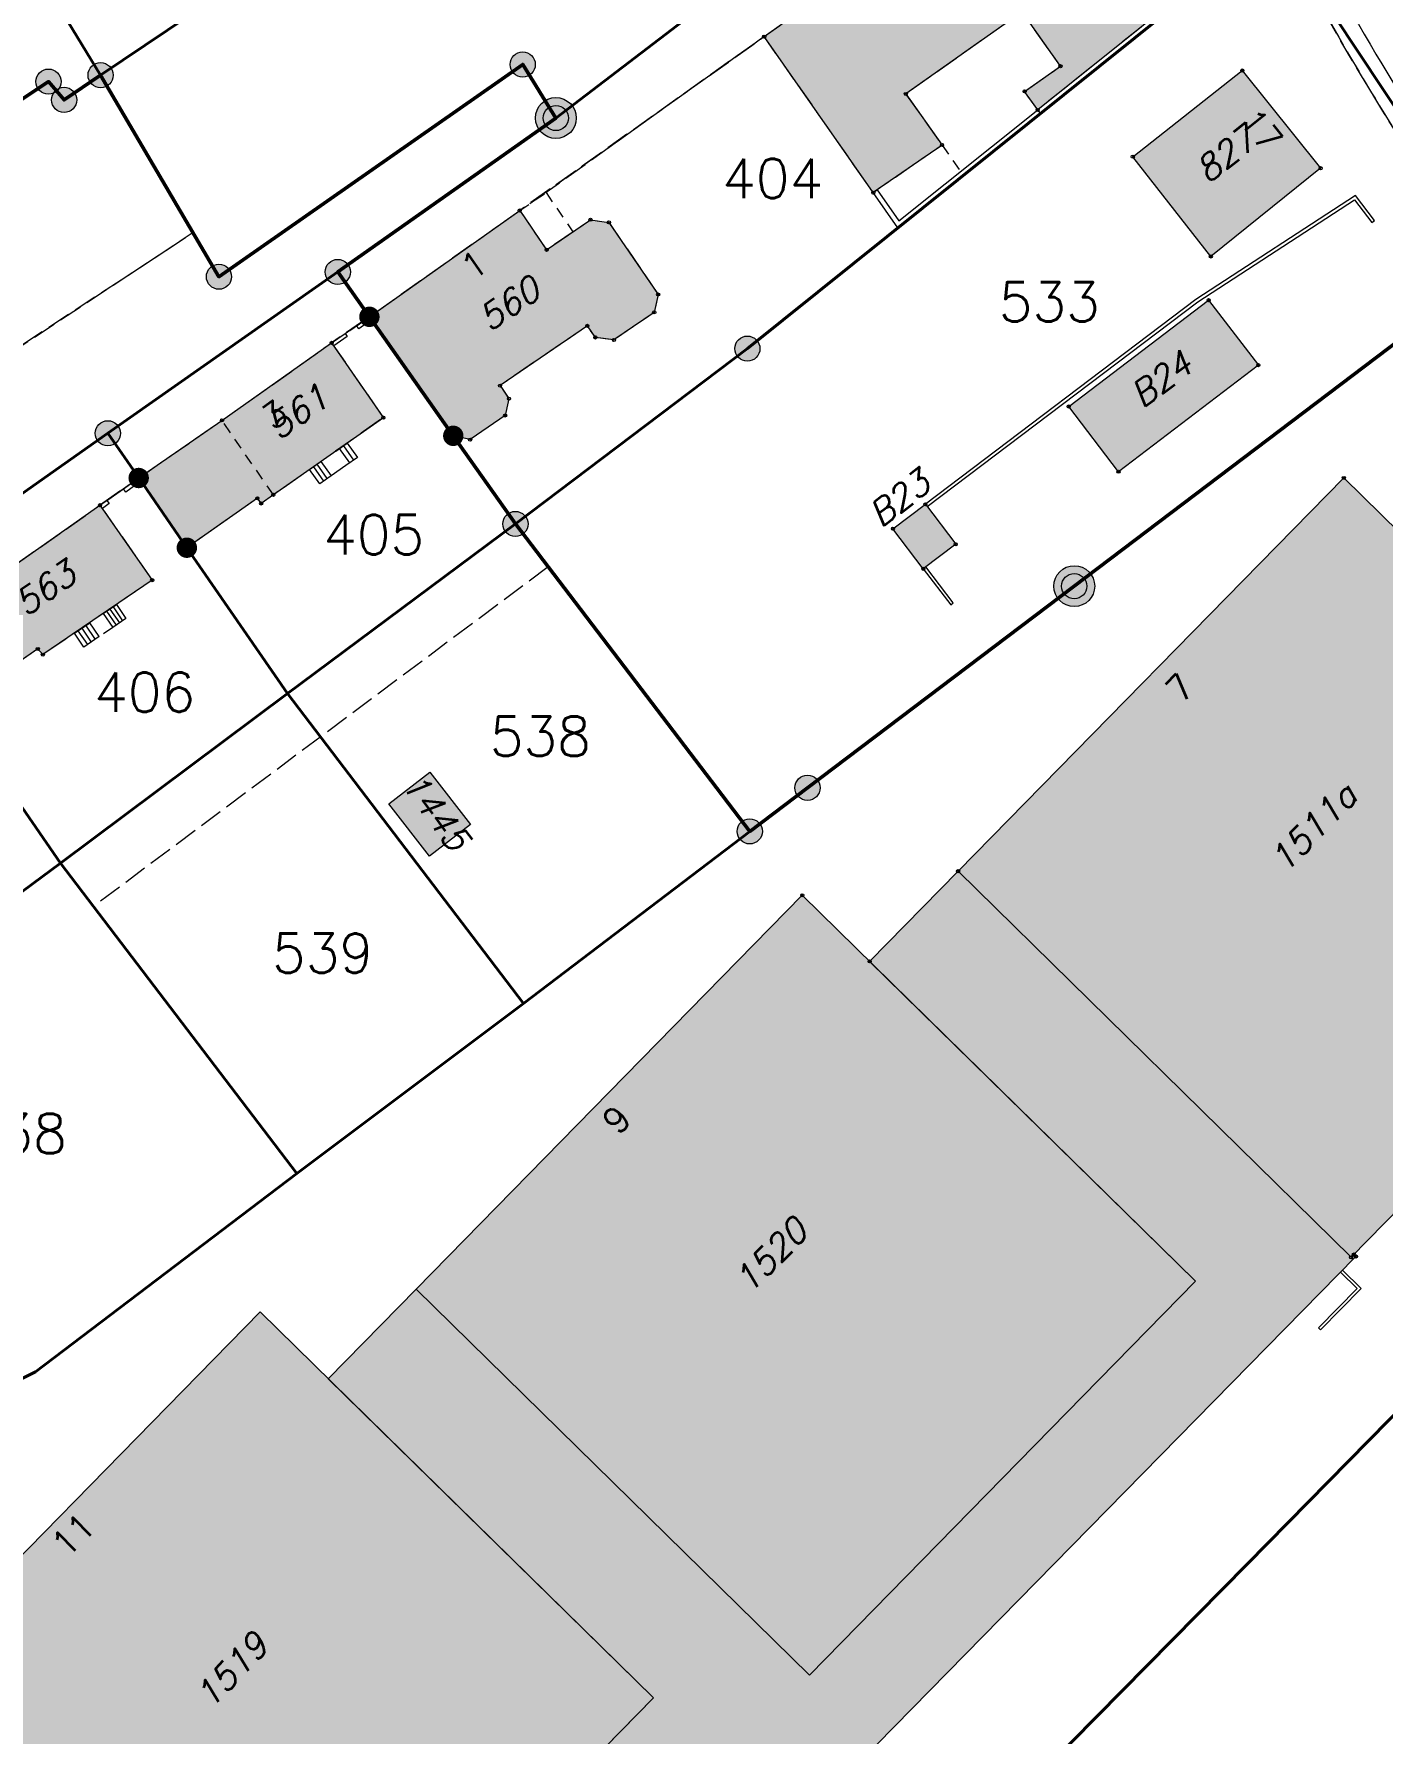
# Model space of a CAD drawing. Header units: metres. Extents: x 2513914 to 2544706, y 1140005 to 1171926.
# Drawn here: x 2515136.1 to 2515221.8, y 1146249.9 to 1146357.9 of the extents above; entities that cross this region are included whole.
import ezdxf
from ezdxf.enums import TextEntityAlignment as Align

# ---------------------------------------------------------------- set-up
doc = ezdxf.new("R2010")
doc.units = ezdxf.units.M
for name, pattern in [('MO_G', [2.5, 1.5, -1]), ('MO_I', [2, 1.5, -0.5]), ('MO_J', [1.2, 0.7, -0.5]), ('MO_L', [13.8, 10, -1, 1.8, -1])]:
    doc.linetypes.add(name, pattern=pattern)
for name, color, linetype, lineweight in [('MO_AD_NO_POLICE', 7, 'Continuous', 20), ('MO_BF', 7, 'Continuous', 40), ('MO_BF_IMMEUBLE', 7, 'Continuous', 40), ('MO_BF_NUMERO', 7, 'Continuous', 40), ('MO_BF_PTS', 7, 'Continuous', 20), ('MO_CS_BAT', 7, 'Continuous', 20), ('MO_CS_BAT_DES', 7, 'Continuous', 20), ('MO_CS_BAT_NUM', 7, 'Continuous', 20), ('MO_CS_PTS', 7, 'Continuous', 20), ('MO_CS_RD_PLACE', 7, 'MO_I', 20), ('MO_CS_RD_ROUTE', 7, 'MO_I', 20), ('MO_CS_SV_CHAMP', 7, 'MO_I', 20), ('MO_CS_SV_JARDIN', 7, 'MO_I', 20), ('MO_OD_PTS', 7, 'Continuous', 20), ('MO_ODL_BAT_DETAIL', 7, 'MO_J', 20), ('MO_ODL_ESCALIER', 7, 'Continuous', 20), ('MO_ODL_MUR', 7, 'Continuous', 20), ('MO_ODL_SENTIER_AV', 7, 'MO_I', 20), ('MO_ODL_TROTTOIR_AV', 7, 'Continuous', 20), ('MO_ODL_VOIEFERREE', 7, 'MO_L', 20), ('MO_ODS_BATSOUT', 7, 'Continuous', 20), ('MO_PFP3', 7, 'Continuous', 20), ('MO_RPL', 7, 'MO_G', 40)]:
    doc.layers.add(name, color=color, linetype=linetype, lineweight=lineweight)
for name, color, linetype, lineweight, true_color in [('MO_BF_PTS_CA', 7, 'Continuous', 18, 0xffffff), ('MO_CS_BAT_HACH', 7, 'Continuous', 20, 0xa0a0a0), ('MO_ODS_BATSOUT_HACH', 7, 'Continuous', 20, 0xe1e1e1), ('MO_PFP3_CA', 7, 'Continuous', 18, 0xffffff), ('MO_RPL_CA', 7, 'Continuous', 50, 0xffffff)]:
    doc.layers.add(name, color=color, linetype=linetype, lineweight=lineweight, true_color=true_color)
doc.styles.get("Standard").update_dxf_attribs({"font": 'simplex.shx'})

# ---------------------------------------------------------------- blocks, each defined once
blk = doc.blocks.new('AD')
at = {"layer": 'MO_AD_NO_POLICE'}
blk.add_attdef('NUMERO', text='', height=0.0016, dxfattribs=at).set_placement((0, 0), align=Align.MIDDLE_CENTER)
blk = doc.blocks.new('B_CS_BAT')
at = {"layer": 'MO_CS_BAT_DES', "oblique": 15, "flags": 1}
blk.add_attdef('DESIGNATION', text='', height=0.0016, dxfattribs=at).set_placement((0.00143, -0.00113), align=Align.MIDDLE_CENTER)
at = {"layer": 'MO_CS_BAT_NUM', "oblique": 15}
blk.add_attdef('NUMERO', text='', height=0.0016, dxfattribs=at).set_placement((0.00143, 0.00088), align=Align.MIDDLE_CENTER)
blk = doc.blocks.new('IMMEUBLE_NUM')
at = {"layer": 'MO_BF_IMMEUBLE', "flags": 1}
blk.add_attdef('IDENTDN', (-0.00003, 0.00289), '', height=0.0025, dxfattribs=at)
at = {"layer": 'MO_BF_NUMERO'}
blk.add_attdef('NUMERO', (-0.00003, -0.00011), '', height=0.0025, dxfattribs=at)
blk = doc.blocks.new('PFP3_BORNE')
at = {"layer": 'MO_PFP3_CA'}
h = blk.add_hatch(color=256, dxfattribs=at)
edge = h.paths.add_edge_path()
edge.add_arc((0, 0), 0.0013, 0, 360)
at = {"layer": 'MO_BF_PTS'}
blk.add_point((0, 0), dxfattribs=at)
at = {"layer": 'MO_PFP3', "linetype": 'Continuous'}
for radius in [0.0013, 0.0008]:
    blk.add_circle((0, 0), radius, dxfattribs=at)
blk = doc.blocks.new('PTS_BF_BORNE')
at = {"layer": 'MO_BF_PTS_CA'}
h = blk.add_hatch(color=256, dxfattribs=at)
edge = h.paths.add_edge_path()
edge.add_arc((0, 0), 0.0008, 0, 360)
at = {"layer": 'MO_BF_PTS', "linetype": 'Continuous'}
blk.add_circle((0, 0), 0.0008, dxfattribs=at)
blk.add_point((0, 0), dxfattribs=at)
blk = doc.blocks.new('PTS_BF_NON_MATE_DEFINI')
at = {"layer": 'MO_BF_PTS_CA'}
h = blk.add_hatch(color=256, dxfattribs=at)
edge = h.paths.add_edge_path()
edge.add_arc((0, 0), 0.00065, 0, 360)
at = {"layer": 'MO_BF_PTS', "linetype": 'Continuous'}
for radius in [0.00015, 0.0001, 0.00005]:
    blk.add_circle((0, 0), radius, dxfattribs=at)
blk.add_point((0, 0), dxfattribs=at)
blk = doc.blocks.new('PTS_CS')
at = {"layer": 'MO_CS_PTS', "linetype": 'Continuous'}
blk.add_circle((0, 0), 0.0001, dxfattribs=at)
at = {"layer": 'MO_CS_PTS'}
blk.add_point((0, 0), dxfattribs=at)
blk = doc.blocks.new('PTS_OD')
at = {"layer": 'MO_OD_PTS', "linetype": 'Continuous'}
blk.add_circle((0, 0), 0.0001, dxfattribs=at)
at = {"layer": 'MO_OD_PTS'}
blk.add_point((0, 0), dxfattribs=at)

msp = doc.modelspace()

# ---------------------------------------------------------------- hatches: boundary and pattern name
at = {"layer": 'MO_CS_BAT_HACH'}
for points in [[(2515205.15, 1146373.87), (2515212.68, 1146363.32), (2515199.92, 1146353.08), (2515199.09, 1146354.26), (2515201.37, 1146355.86), (2515198.93, 1146359.31), (2515191.54, 1146354.1), (2515193.84, 1146350.85), (2515189.47, 1146347.83), (2515182.54, 1146357.74)], [(2515205.96, 1146350.11), (2515212.92, 1146355.59), (2515217.9, 1146349.38), (2515210.92, 1146343.77)], [(2515162.78, 1146332.38), (2515157.45, 1146339.94), (2515167, 1146346.69), (2515168.71, 1146344.2), (2515171.5, 1146346.11), (2515172.67, 1146345.94), (2515175.8, 1146341.36), (2515175.55, 1146340.22), (2515172.99, 1146338.47), (2515171.81, 1146338.63), (2515171.3, 1146339.37), (2515165.75, 1146335.57), (2515166.32, 1146334.74), (2515166.08, 1146333.67), (2515163.85, 1146332.14)], [(2515210.78, 1146341), (2515213.94, 1146336.87), (2515205.05, 1146330.1), (2515201.89, 1146334.24)], [(2515155.05, 1146338.29), (2515158.34, 1146333.53), (2515151.35, 1146328.63), (2515150.57, 1146328.08), (2515150.33, 1146328.41), (2515145.85, 1146325.27), (2515142.79, 1146329.7), (2515148.08, 1146333.36)], [(2515194.86, 1146304.72), (2515219.37, 1146329.7), (2515244.35, 1146305.18), (2515219.83, 1146280.19)], [(2515128.9, 1146318.15), (2515128.04, 1146319.34), (2515140.33, 1146327.97), (2515143.65, 1146323.21), (2515136.7, 1146318.48), (2515136.38, 1146318.84), (2515134.14, 1146317.27), (2515132.1, 1146320.3)], [(2515192.65, 1146323.93), (2515190.72, 1146326.48), (2515192.78, 1146328.03), (2515194.71, 1146325.49)], [(2515158.69, 1146309), (2515161.3, 1146311.02), (2515163.87, 1146307.69), (2515161.26, 1146305.67)], [(2515184.96, 1146303.19), (2515209.95, 1146278.68), (2515185.41, 1146253.65), (2515160.42, 1146278.17)], [(2515175.51, 1146252.21), (2515150.99, 1146227.19), (2515125.99, 1146251.7), (2515150.51, 1146276.72)]]:
    msp.add_hatch(color=256, dxfattribs=at).paths.add_polyline_path(points)
at = {"layer": 'MO_ODS_BATSOUT_HACH'}
msp.add_hatch(color=256, dxfattribs=at).paths.add_polyline_path([(2515154.83, 1146272.48), (2515175.51, 1146252.21), (2515164.05, 1146240.52), (2515172.76, 1146231.98), (2515220.14, 1146280.24), (2515220.01, 1146280.37), (2515219.83, 1146280.19), (2515194.86, 1146304.72), (2515189.24, 1146298.99), (2515209.95, 1146278.68), (2515185.41, 1146253.65), (2515160.42, 1146278.17)])

# ---------------------------------------------------------------- linework, layer by layer
at = {"layer": 'MO_BF', "flags": 128}
for points in [[(2515147.74, 1146384.85), (2515128.95, 1146374.03), (2515140.37, 1146355.29), (2515157.45, 1146366.8), (2515195.38, 1146394.12), (2515184.41, 1146410.37), (2515182.85, 1146409.27), (2515175.19, 1146403.93)], [(2515230.2, 1146343.97), (2515223.37, 1146352.11), (2515217.23, 1146361.4), (2515214.94, 1146364.78), (2515204.96, 1146379.82), (2515195.38, 1146394.12), (2515184.41, 1146410.37), (2515196.49, 1146410.9), (2515222.78, 1146371.65), (2515237.32, 1146351.26), (2515244.74, 1146343.3), (2515252.81, 1146335.99), (2515261.04, 1146329.11), (2515267.2, 1146323.96), (2515253.86, 1146321.17), (2515247.04, 1146327.18), (2515243.85, 1146329.99), (2515234.28, 1146339.44)], [(2515140.37, 1146355.29), (2515157.45, 1146366.8), (2515195.38, 1146394.12), (2515204.96, 1146379.82), (2515169.3, 1146352.57), (2515167.19, 1146355.97), (2515147.89, 1146342.49)], [(2515155.44, 1146342.79), (2515169.3, 1146352.57), (2515204.96, 1146379.82), (2515214.94, 1146364.78), (2515181.47, 1146337.92), (2515166.73, 1146326.78), (2515162.78, 1146332.38), (2515157.45, 1146339.94)], [(2515121.48, 1146344.52), (2515137.06, 1146354.88), (2515138.05, 1146353.72), (2515140.37, 1146355.29), (2515128.95, 1146374.03), (2515110.55, 1146362.9)], [(2515181.62, 1146307.25), (2515166.73, 1146326.78), (2515181.47, 1146337.92), (2515214.94, 1146364.78), (2515217.23, 1146361.4), (2515223.37, 1146352.11), (2515230.2, 1146343.97), (2515228.37, 1146342.61), (2515202.24, 1146322.83), (2515185.29, 1146310.02)], [(2515157.45, 1146339.94), (2515155.44, 1146342.79), (2515140.83, 1146332.54), (2515142.79, 1146329.7), (2515145.85, 1146325.27), (2515152.25, 1146316), (2515166.73, 1146326.78), (2515162.78, 1146332.38)], [(2515128.9, 1146318.15), (2515137.82, 1146305.23), (2515152.25, 1146316), (2515145.85, 1146325.27), (2515142.79, 1146329.7), (2515140.83, 1146332.54), (2515135.36, 1146328.7), (2515126.09, 1146322.2), (2515128.04, 1146319.34)], [(2515152.25, 1146316), (2515167.24, 1146296.32), (2515181.62, 1146307.25), (2515166.73, 1146326.78)], [(2515126.09, 1146322.2), (2515128.04, 1146319.34), (2515128.9, 1146318.15), (2515137.82, 1146305.23), (2515123.39, 1146294.56), (2515116.56, 1146291.16), (2515106.97, 1146310.76), (2515110.83, 1146312.61), (2515115.87, 1146314.99)], [(2515152.84, 1146285.51), (2515167.24, 1146296.32), (2515152.25, 1146316), (2515137.82, 1146305.23)], [(2515152.84, 1146285.51), (2515136.23, 1146272.91), (2515127.64, 1146268.61), (2515116.56, 1146291.16), (2515123.39, 1146294.56), (2515137.82, 1146305.23)], [(2515262.71, 1146271.16), (2515242.82, 1146255.62), (2515215.4, 1146235.93), (2515216.33, 1146234.37), (2515192.88, 1146215.07), (2515190.4, 1146212.76), (2515188.13, 1146213.73), (2515182.38, 1146215.31), (2515176.29, 1146215.88), (2515175.63, 1146216.28), (2515168.56, 1146215.45), (2515213.25, 1146260.72), (2515242.78, 1146290.73)]]:
    msp.add_lwpolyline(points, close=True, dxfattribs=at)
for points in [[(2515135.36, 1146328.7), (2515140.83, 1146332.54), (2515155.44, 1146342.79), (2515169.3, 1146352.57), (2515167.19, 1146355.97), (2515147.89, 1146342.49), (2515140.37, 1146355.29), (2515138.05, 1146353.72), (2515137.06, 1146354.88), (2515121.48, 1146344.52)], [(2515228.37, 1146342.61), (2515202.24, 1146322.83), (2515185.29, 1146310.02), (2515181.62, 1146307.25), (2515167.24, 1146296.32), (2515152.84, 1146285.51), (2515136.23, 1146272.91), (2515127.64, 1146268.61), (2515112.63, 1146261.07), (2515106.79, 1146258.13), (2515065.03, 1146238.37), (2515096.48, 1146227.59), (2515123.67, 1146218.23), (2515136.84, 1146214.98), (2515147.75, 1146214.07), (2515159.96, 1146214.34), (2515168.56, 1146215.45), (2515213.25, 1146260.72), (2515242.78, 1146290.73)]]:
    msp.add_lwpolyline(points, dxfattribs=at)
at = {"layer": 'MO_CS_BAT', "flags": 128}
for points in [[(2515205.15, 1146373.87), (2515212.68, 1146363.32), (2515199.92, 1146353.08), (2515199.09, 1146354.26), (2515201.37, 1146355.86), (2515198.93, 1146359.31), (2515191.54, 1146354.1), (2515193.84, 1146350.85), (2515189.47, 1146347.83), (2515182.54, 1146357.74)], [(2515205.96, 1146350.11), (2515212.92, 1146355.59), (2515217.9, 1146349.38), (2515210.92, 1146343.77)], [(2515162.78, 1146332.38), (2515157.45, 1146339.94), (2515167, 1146346.69), (2515168.71, 1146344.2), (2515171.5, 1146346.11), (2515172.67, 1146345.94), (2515175.8, 1146341.36), (2515175.55, 1146340.22), (2515172.99, 1146338.47), (2515171.81, 1146338.63), (2515171.3, 1146339.37), (2515165.75, 1146335.57), (2515166.32, 1146334.74), (2515166.08, 1146333.67), (2515163.85, 1146332.14)], [(2515210.78, 1146341), (2515213.94, 1146336.87), (2515205.05, 1146330.1), (2515201.89, 1146334.24)], [(2515155.05, 1146338.29), (2515158.34, 1146333.53), (2515151.35, 1146328.63), (2515150.57, 1146328.08), (2515150.33, 1146328.41), (2515145.85, 1146325.27), (2515142.79, 1146329.7), (2515148.08, 1146333.36)], [(2515194.86, 1146304.72), (2515219.37, 1146329.7), (2515244.35, 1146305.18), (2515219.83, 1146280.19)], [(2515128.9, 1146318.15), (2515128.04, 1146319.34), (2515140.33, 1146327.97), (2515143.65, 1146323.21), (2515136.7, 1146318.48), (2515136.38, 1146318.84), (2515134.14, 1146317.27), (2515132.1, 1146320.3)], [(2515192.65, 1146323.93), (2515190.72, 1146326.48), (2515192.78, 1146328.03), (2515194.71, 1146325.49)], [(2515158.69, 1146309), (2515161.3, 1146311.02), (2515163.87, 1146307.69), (2515161.26, 1146305.67)], [(2515184.96, 1146303.19), (2515209.95, 1146278.68), (2515185.41, 1146253.65), (2515160.42, 1146278.17)], [(2515175.51, 1146252.21), (2515150.99, 1146227.19), (2515125.99, 1146251.7), (2515150.51, 1146276.72)]]:
    msp.add_lwpolyline(points, close=True, dxfattribs=at)
at = {"layer": 'MO_CS_RD_PLACE', "flags": 128}
for points in [[(2515228.52, 1146342.72), (2515202.24, 1146322.83), (2515185.29, 1146310.02), (2515181.62, 1146307.25), (2515166.73, 1146326.78), (2515181.47, 1146337.92), (2515214.94, 1146364.78), (2515217.03, 1146361.25, 0.023055)], [(2515106.79, 1146258.13), (2515104.26, 1146256.94), (2515104.24, 1146250.79), (2515103.74, 1146249.37), (2515096.74, 1146251.74), (2515094.98, 1146251.91), (2515083.93, 1146246.7), (2515085.6, 1146243.09), (2515083.97, 1146238.31), (2515106.1, 1146230.79), (2515125.87, 1146224.07), (2515138.08, 1146220.99), (2515148.12, 1146220.27), (2515159.2, 1146220.46), (2515175.47, 1146222.45), (2515213.25, 1146260.72), (2515242.78, 1146290.73), (2515263.13, 1146311.41), (2515259.79, 1146314.06), (2515252.83, 1146319.96), (2515245.71, 1146326), (2515242.78, 1146328.49), (2515236.96, 1146333.86, -0.059721), (2515228.52, 1146342.72), (2515202.24, 1146322.83), (2515185.29, 1146310.02), (2515181.62, 1146307.25), (2515167.24, 1146296.32), (2515152.84, 1146285.51), (2515136.23, 1146272.91), (2515127.64, 1146268.61), (2515112.63, 1146261.07)]]:
    msp.add_lwpolyline(points, format="xyb", close=True, dxfattribs=at)
msp.add_lwpolyline([(2515058.75, 1146297.48), (2515058.51, 1146297.97), (2515036.91, 1146287.54), (2515037.35, 1146286.64), (2515034.36, 1146285.29), (2515028.15, 1146298.96), (2515038.15, 1146303.53), (2515056.44, 1146311.95), (2515056.7, 1146311.4), (2515051.95, 1146309.23), (2515054.58, 1146303.71), (2515059.34, 1146305.93), (2515061.29, 1146301.69), (2515069.97, 1146305.83), (2515068.01, 1146310), (2515081.17, 1146316.18), (2515082.18, 1146314), (2515096.8, 1146320.78), (2515099.7, 1146314.3), (2515104.48, 1146316.47), (2515125.25, 1146330.3), (2515124.76, 1146331.04), (2515135.25, 1146338.05), (2515146.25, 1146345.29), (2515147.89, 1146342.49), (2515167.19, 1146355.97), (2515169.3, 1146352.57), (2515155.44, 1146342.79), (2515140.83, 1146332.54), (2515135.36, 1146328.7), (2515126.09, 1146322.2), (2515115.87, 1146314.99), (2515110.83, 1146312.61), (2515106.97, 1146310.76), (2515098.92, 1146306.93), (2515089.47, 1146302.5), (2515066.05, 1146291.35), (2515063, 1146297.98), (2515059.33, 1146299.14)], close=True, dxfattribs=at)
at = {"layer": 'MO_CS_RD_ROUTE', "flags": 128}
msp.add_lwpolyline([(2515204.96, 1146379.82), (2515195.38, 1146394.12), (2515184.41, 1146410.37), (2515186.21, 1146410.45), (2515194.56, 1146410.82), (2515196.49, 1146410.9), (2515222.78, 1146371.65), (2515237.32, 1146351.26), (2515244.74, 1146343.3), (2515252.81, 1146335.99), (2515261.04, 1146329.11), (2515267.2, 1146323.96), (2515252.83, 1146319.96), (2515245.71, 1146326), (2515242.78, 1146328.49), (2515236.96, 1146333.86, -0.059721), (2515228.52, 1146342.72, -0.023055), (2515217.03, 1146361.25), (2515214.94, 1146364.78), (2515207.7, 1146375.69)], format="xyb", close=True, dxfattribs=at)
msp.add_lwpolyline([(2515096.88, 1146302.37), (2515108.47, 1146307.71), (2515116.92, 1146311.59), (2515125.65, 1146317.69), (2515128.04, 1146319.34), (2515140.33, 1146327.97), (2515142.79, 1146329.7), (2515148.08, 1146333.36), (2515155.05, 1146338.29), (2515157.45, 1146339.94), (2515167, 1146346.69), (2515182.54, 1146357.74), (2515205.15, 1146373.87), (2515207.7, 1146375.69), (2515204.96, 1146379.82), (2515169.3, 1146352.57), (2515155.44, 1146342.79), (2515140.83, 1146332.54), (2515135.36, 1146328.7), (2515126.09, 1146322.2), (2515115.87, 1146314.99), (2515110.83, 1146312.61), (2515106.97, 1146310.76), (2515098.92, 1146306.93), (2515089.47, 1146302.5), (2515094.61, 1146295.02), (2515097.16, 1146296.77)], close=True, dxfattribs=at)
at = {"layer": 'MO_CS_SV_CHAMP', "flags": 128}
msp.add_lwpolyline([(2515181.62, 1146307.25), (2515167.24, 1146296.32), (2515152.84, 1146285.51), (2515136.23, 1146272.91), (2515127.64, 1146268.61), (2515116.56, 1146291.16), (2515122.42, 1146294.08), (2515123.39, 1146294.56), (2515137.82, 1146305.23), (2515152.25, 1146316), (2515166.73, 1146326.78)], close=True, dxfattribs=at)
at = {"layer": 'MO_CS_SV_JARDIN', "flags": 128}
for points in [[(2515089.47, 1146302.5), (2515094.61, 1146295.02), (2515097.16, 1146296.77), (2515096.88, 1146302.37), (2515108.47, 1146307.71), (2515116.56, 1146291.16), (2515127.64, 1146268.61), (2515112.63, 1146261.07), (2515104.57, 1146266.38), (2515088.58, 1146258.36), (2515085.2, 1146265.12), (2515081.17, 1146263.17), (2515080, 1146262.59), (2515077.71, 1146267.18), (2515070.1, 1146263.36), (2515076.06, 1146251.46), (2515083.65, 1146255.28), (2515081.8, 1146258.97), (2515082.96, 1146259.55), (2515085.23, 1146254.85), (2515079.85, 1146252.18), (2515082.55, 1146246.81), (2515087.91, 1146249.49), (2515088.03, 1146249.26), (2515065.03, 1146238.37), (2515042.7, 1146246.64), (2515035.05, 1146250.21), (2515028.97, 1146253.98), (2515019.13, 1146269), (2515008.62, 1146284.79), (2515007.1, 1146289.33), (2515003.37, 1146300.7), (2514996.17, 1146311.31), (2515029.05, 1146325.17), (2515037.48, 1146328.62), (2515051.56, 1146334.8), (2515071.26, 1146343.4), (2515078.69, 1146346.68), (2515100.18, 1146356.59), (2515110.55, 1146362.9), (2515116.34, 1146353.17), (2515120.65, 1146355.74), (2515122.08, 1146353.33), (2515124.66, 1146354.87), (2515124.88, 1146354.99), (2515125.71, 1146353.57), (2515129.67, 1146355.9), (2515129.79, 1146355.7), (2515133.8, 1146358.07), (2515132.84, 1146359.71), (2515130.34, 1146363.93), (2515131.26, 1146364.48), (2515134.23, 1146359.51), (2515136.68, 1146360.97), (2515133.69, 1146365.93), (2515133.83, 1146366.02), (2515128.95, 1146374.03), (2515147.74, 1146384.85), (2515156.09, 1146372.85), (2515183.53, 1146391.94), (2515175.19, 1146403.93), (2515182.85, 1146409.27), (2515184.41, 1146410.37), (2515195.38, 1146394.12), (2515204.96, 1146379.82), (2515169.3, 1146352.57), (2515167.19, 1146355.97), (2515147.89, 1146342.49), (2515146.25, 1146345.29), (2515135.25, 1146338.05), (2515129.75, 1146346.35), (2515119.71, 1146339.68), (2515117.99, 1146342.2), (2515108.1, 1146335.62), (2515104.05, 1146333.04), (2515103.75, 1146333.48), (2515098.2, 1146330.78), (2515098, 1146330.91), (2515079.99, 1146322.73), (2515078.5, 1146321.94), (2515078.68, 1146321.65), (2515056.7, 1146311.4), (2515056.44, 1146311.95), (2515038.15, 1146303.53), (2515028.15, 1146298.96), (2515034.36, 1146285.29), (2515037.35, 1146286.64), (2515039.12, 1146282.97), (2515060.72, 1146293.39), (2515058.75, 1146297.48), (2515059.33, 1146299.14), (2515063, 1146297.98), (2515066.05, 1146291.35)], [(2515155.05, 1146338.29), (2515158.34, 1146333.53), (2515151.35, 1146328.63), (2515150.57, 1146328.08), (2515150.33, 1146328.41), (2515145.85, 1146325.27), (2515142.79, 1146329.7), (2515140.33, 1146327.97), (2515143.65, 1146323.21), (2515136.7, 1146318.48), (2515136.38, 1146318.84), (2515134.14, 1146317.27), (2515132.1, 1146320.3), (2515128.9, 1146318.15), (2515128.04, 1146319.34), (2515125.65, 1146317.69), (2515128.88, 1146313.07), (2515121.78, 1146308.16), (2515121.69, 1146308.29), (2515116.45, 1146304.57), (2515117.17, 1146303.58), (2515117.63, 1146303.88), (2515121.38, 1146296.18), (2515122.19, 1146294.54), (2515122.42, 1146294.08), (2515123.39, 1146294.56), (2515137.82, 1146305.23), (2515152.25, 1146316), (2515166.73, 1146326.78), (2515181.47, 1146337.92), (2515214.94, 1146364.78), (2515207.7, 1146375.69), (2515205.15, 1146373.87), (2515212.68, 1146363.32), (2515199.92, 1146353.08), (2515199.09, 1146354.26), (2515201.37, 1146355.86), (2515198.93, 1146359.31), (2515191.54, 1146354.1), (2515193.84, 1146350.85), (2515189.47, 1146347.83), (2515182.54, 1146357.74), (2515167, 1146346.69), (2515168.71, 1146344.2), (2515171.5, 1146346.11), (2515172.67, 1146345.94), (2515175.8, 1146341.36), (2515175.55, 1146340.22), (2515172.99, 1146338.47), (2515171.81, 1146338.63), (2515171.3, 1146339.37), (2515165.75, 1146335.57), (2515166.32, 1146334.74), (2515166.08, 1146333.67), (2515163.85, 1146332.14), (2515162.78, 1146332.38), (2515157.45, 1146339.94)]]:
    msp.add_lwpolyline(points, close=True, dxfattribs=at)
msp.add_lwpolyline([(2515065.03, 1146238.37), (2515096.48, 1146227.59), (2515123.67, 1146218.23), (2515136.84, 1146214.98), (2515147.75, 1146214.07), (2515159.96, 1146214.34), (2515168.56, 1146215.45), (2515175.63, 1146216.28), (2515176.29, 1146215.88), (2515182.38, 1146215.31), (2515188.13, 1146213.73), (2515190.4, 1146212.76), (2515192.88, 1146215.07), (2515216.33, 1146234.37), (2515215.4, 1146235.93), (2515242.82, 1146255.62), (2515262.71, 1146271.16), (2515267.48, 1146274.89), (2515282.89, 1146287.14), (2515289.26, 1146294.76), (2515278.34, 1146303.56, -0.022667), (2515275.35, 1146305.02), (2515271.76, 1146306.97), (2515270.9, 1146305.65), (2515268.21, 1146307.39), (2515263.13, 1146311.41), (2515242.78, 1146290.73), (2515213.25, 1146260.72), (2515175.47, 1146222.45), (2515159.2, 1146220.46), (2515148.12, 1146220.27), (2515138.08, 1146220.99), (2515125.87, 1146224.07), (2515106.1, 1146230.79), (2515083.97, 1146238.31), (2515085.6, 1146243.09), (2515083.93, 1146246.7), (2515094.98, 1146251.91), (2515096.74, 1146251.74), (2515103.74, 1146249.37), (2515104.24, 1146250.79), (2515104.26, 1146256.94), (2515088.03, 1146249.26)], format="xyb", close=True, dxfattribs=at)
at = {"layer": 'MO_ODL_BAT_DETAIL'}
for points in [[(2515193.84, 1146350.85), (2515195.02, 1146349.18)], [(2515167, 1146346.69), (2515168.68, 1146347.83), (2515170.38, 1146345.34)], [(2515151.35, 1146328.63), (2515148.08, 1146333.36)], [(2515141.14, 1146320.2), (2515140.28, 1146319.62)]]:
    msp.add_lwpolyline(points, dxfattribs=at)
at = {"layer": 'MO_ODL_ESCALIER'}
for points in [[(2515155.32, 1146331.41), (2515156.04, 1146331.92), (2515156.69, 1146331), (2515155.96, 1146330.5), (2515155.01, 1146329.83), (2515154.29, 1146329.33), (2515153.65, 1146330.24), (2515154.37, 1146330.75), (2515155.01, 1146329.83)], [(2515156.2, 1146330.67), (2515155.56, 1146331.58)], [(2515155.8, 1146331.75), (2515156.45, 1146330.83)], [(2515153.89, 1146330.41), (2515154.53, 1146329.5)], [(2515154.77, 1146329.66), (2515154.13, 1146330.58)], [(2515140.54, 1146321.09), (2515141.38, 1146321.66)], [(2515140.54, 1146321.09), (2515141.14, 1146320.2)], [(2515140.75, 1146321.23), (2515141.35, 1146320.34)], [(2515140.96, 1146321.37), (2515141.56, 1146320.49)], [(2515141.98, 1146320.77), (2515141.14, 1146320.2)], [(2515141.17, 1146321.51), (2515141.77, 1146320.63)], [(2515141.38, 1146321.66), (2515141.98, 1146320.77)], [(2515138.7, 1146319.84), (2515139.68, 1146320.5)], [(2515139.3, 1146318.95), (2515138.7, 1146319.84)], [(2515139.55, 1146319.12), (2515138.94, 1146320)], [(2515139.79, 1146319.28), (2515139.19, 1146320.17)], [(2515140.28, 1146319.62), (2515139.3, 1146318.95)], [(2515140.04, 1146319.45), (2515139.44, 1146320.34)], [(2515140.28, 1146319.62), (2515139.68, 1146320.5)]]:
    msp.add_lwpolyline(points, dxfattribs=at)
at = {"layer": 'MO_ODL_MUR'}
for points in [[(2515189.47, 1146347.83), (2515189.72, 1146348), (2515191.09, 1146346.03), (2515199.92, 1146353.08), (2515200.08, 1146352.85)], [(2515200.08, 1146352.85), (2515191.03, 1146345.59), (2515189.47, 1146347.83)], [(2515221.16, 1146345.94), (2515221.32, 1146346.06), (2515220.11, 1146347.64), (2515209.97, 1146341.05), (2515192.78, 1146328.03), (2515192.9, 1146327.88), (2515210.09, 1146340.89), (2515220.06, 1146347.37), (2515221.16, 1146345.94)], [(2515156.63, 1146339.38), (2515157.45, 1146339.94)], [(2515157.45, 1146339.94), (2515157.59, 1146339.74), (2515156.77, 1146339.17), (2515156.63, 1146339.38)], [(2515155.05, 1146338.29), (2515155.9, 1146338.88)], [(2515155.9, 1146338.88), (2515156.04, 1146338.68), (2515155.19, 1146338.09), (2515155.05, 1146338.29)], [(2515142.79, 1146329.7), (2515142.93, 1146329.49), (2515141.97, 1146328.81), (2515141.82, 1146329.02)], [(2515141.82, 1146329.02), (2515142.79, 1146329.7)], [(2515140.77, 1146328.27), (2515140.91, 1146328.07), (2515140.48, 1146327.76), (2515140.33, 1146327.97)], [(2515140.33, 1146327.97), (2515140.77, 1146328.27)], [(2515192.81, 1146324.05), (2515192.65, 1146323.93), (2515194.39, 1146321.64), (2515194.55, 1146321.76), (2515192.81, 1146324.05)], [(2515219.28, 1146279.37), (2515219.16, 1146279.24), (2515220.22, 1146278.2), (2515217.77, 1146275.7), (2515217.9, 1146275.58), (2515220.48, 1146278.2), (2515219.28, 1146279.37)]]:
    msp.add_lwpolyline(points, dxfattribs=at)
at = {"layer": 'MO_ODL_SENTIER_AV'}
for points in [[(2515182.54, 1146357.74), (2515168.68, 1146347.83)], [(2515155.9, 1146338.88), (2515156.63, 1146339.38)], [(2515140.77, 1146328.27), (2515141.82, 1146329.02)], [(2515168.81, 1146324.05), (2515139.92, 1146302.48)]]:
    msp.add_lwpolyline(points, dxfattribs=at)
at = {"layer": 'MO_ODL_TROTTOIR_AV'}
msp.add_lwpolyline([(2515186.21, 1146410.45), (2515196.62, 1146395.06), (2515206.12, 1146380.72), (2515217.4, 1146363.68, 0.025108), (2515229.74, 1146343.59, 0.059741), (2515237.94, 1146334.99), (2515243.78, 1146329.61), (2515252.14, 1146322.52), (2515260.76, 1146315.2), (2515259.79, 1146314.06)], format="xyb", dxfattribs=at)
at = {"layer": 'MO_ODL_VOIEFERREE'}
for points in [[(2514998.8, 1146001.65), (2515038.86, 1146041.47), (2515116.27, 1146118.41, -0.000181), (2515124.59, 1146126.67, -0.000422), (2515132.92, 1146134.93, -0.000663), (2515141.26, 1146143.18, -0.000965), (2515149.63, 1146151.39, -0.001146), (2515158.03, 1146159.58, -0.001326), (2515166.47, 1146167.73, -0.00157), (2515174.96, 1146175.82, -0.001808), (2515183.5, 1146183.86, -0.00199), (2515192.11, 1146191.83, -0.024563), (2515292.97, 1146275.72, -0.001874), (2515301.18, 1146281.84, -0.001659), (2515309.44, 1146287.91, -0.001464), (2515317.73, 1146293.92, -0.001407), (2515326.05, 1146299.89, -0.004863), (2515357.95, 1146322.15, -0.00134), (2515365.99, 1146327.61, -0.001398), (2515374.07, 1146333.04, -0.001569), (2515382.17, 1146338.41, -0.001711), (2515390.31, 1146343.73, -0.01037), (2515437.91, 1146373.21, -0.003762), (2515457.58, 1146384.64)], [(2515086.26, 1146083.22), (2515094.9, 1146091.81), (2515102.73, 1146099.59, -0.00032), (2515110.56, 1146107.36, -0.000384), (2515118.41, 1146115.12, -0.000513), (2515126.27, 1146122.87, -0.000832), (2515134.15, 1146130.59, -0.003571), (2515166.12, 1146161.37, -0.001106), (2515174.47, 1146169.27, -0.001166), (2515182.87, 1146177.13, -0.001475), (2515191.3, 1146184.95, -0.001725), (2515199.78, 1146192.71, -0.001907), (2515208.32, 1146200.42, -0.002094), (2515216.92, 1146208.05, -0.019175), (2515295.07, 1146271.74, -0.001858)]]:
    msp.add_lwpolyline(points, format="xyb", dxfattribs=at)
at = {"layer": 'MO_ODS_BATSOUT'}
msp.add_lwpolyline([(2515154.83, 1146272.48), (2515175.51, 1146252.21), (2515164.05, 1146240.52), (2515172.76, 1146231.98), (2515220.14, 1146280.24), (2515220.01, 1146280.37), (2515219.83, 1146280.19), (2515194.86, 1146304.72), (2515189.24, 1146298.99), (2515209.95, 1146278.68), (2515185.41, 1146253.65), (2515160.42, 1146278.17), (2515154.83, 1146272.48)], close=True, dxfattribs=at)
at = {"layer": 'MO_RPL', "flags": 128}
for points in [[(2515043.76, 1146647.61), (2515033.68, 1146662.52), (2515015.69, 1146650.36), (2515030.3, 1146624.23), (2515027.66, 1146623.07), (2515029.81, 1146618.24), (2515026.61, 1146608.97), (2515011.52, 1146595.91), (2515002.46, 1146588.66), (2514991.27, 1146475.9), (2515029.05, 1146325.17), (2515037.48, 1146328.62), (2515051.56, 1146334.8), (2515071.26, 1146343.4), (2515079.99, 1146322.73), (2515098, 1146330.91), (2515108.1, 1146335.62), (2515117.99, 1146342.2), (2515121.48, 1146344.52), (2515137.06, 1146354.88), (2515138.05, 1146353.72), (2515140.37, 1146355.29), (2515147.89, 1146342.49), (2515167.19, 1146355.97), (2515169.3, 1146352.57), (2515155.44, 1146342.79), (2515157.45, 1146339.94), (2515162.78, 1146332.38), (2515166.73, 1146326.78), (2515181.62, 1146307.25), (2515185.29, 1146310.02), (2515202.24, 1146322.83), (2515228.37, 1146342.61), (2515230.2, 1146343.97), (2515234.28, 1146339.44), (2515243.85, 1146329.99), (2515247.04, 1146327.18), (2515253.86, 1146321.17), (2515267.2, 1146323.96), (2515274.62, 1146317.85), (2515276.67, 1146316.57), (2515278.89, 1146315.18), (2515281.41, 1146317.1), (2515287.59, 1146321.81), (2515345.47, 1146333.91), (2515385.26, 1146342.23), (2515419.8, 1146331.58), (2515425.87, 1146322.91), (2515438.2, 1146330.83), (2515467.09, 1146349.37), (2515472.31, 1146347.23), (2515483.08, 1146333.13), (2515480.85, 1146365.13), (2515477.44, 1146373.48), (2515524.17, 1146397.58), (2515529.86, 1146444.94), (2515533.3, 1146473.59), (2515517.14, 1146466.65), (2515501.36, 1146459.88), (2515494.17, 1146456.79), (2515451.6, 1146427.34), (2515445.72, 1146442.13), (2515444.43, 1146445.37), (2515428.41, 1146485.66), (2515427.36, 1146487.98), (2515423.61, 1146497.26), (2515421.92, 1146502.54), (2515421.53, 1146504.7), (2515421.76, 1146507.12), (2515422.87, 1146509.12), (2515424.39, 1146510.33), (2515455.09, 1146527.48), (2515463.49, 1146531.91), (2515463.28, 1146543.17), (2515463.48, 1146565.06), (2515463.51, 1146567.95), (2515463.29, 1146576.25), (2515462.72, 1146618.3), (2515459.97, 1146631.81), (2515448.33, 1146665.14), (2515443.57, 1146673.08), (2515436.68, 1146678.91), (2515427.92, 1146680.89), (2515418.98, 1146679.8), (2515385.14, 1146663.19), (2515363.24, 1146649.47), (2515353.27, 1146651.11), (2515206.78, 1146675.27), (2515198.75, 1146676.6), (2515196.66, 1146676.11), (2515195.91, 1146675.78), (2515196.15, 1146675.1), (2515144.08, 1146656.28), (2515111.95, 1146644.7), (2515107.87, 1146644.14), (2515107.12, 1146643.9), (2515103.22, 1146641.8), (2515091.84, 1146638.36), (2515083.1, 1146636.11), (2515074.26, 1146634.46), (2515074.18, 1146635.32), (2515067.49, 1146634.26, -0.046852), (2515063.26, 1146635.05, -0.117768), (2515053.9, 1146640.31), (2515045.86, 1146649.03)], [(2515249.93, 1146176.26, -0.041939), (2515265.27, 1146175.3), (2515361.93, 1146161.22, 0.012397), (2515368.46, 1146160.44, 0.03763), (2515374.76, 1146160.65, 0.111345), (2515380.65, 1146162.71, 0.110984), (2515385.07, 1146167.08, 0.072854), (2515386.85, 1146173.06, 0.073851), (2515386.82, 1146179.4), (2515383, 1146189.16), (2515380.05, 1146196.68), (2515379.62, 1146197.79), (2515375.19, 1146209.1), (2515371.63, 1146217.25), (2515367.93, 1146224.05), (2515367.32, 1146225.16), (2515364.33, 1146229.26), (2515362.59, 1146231.66), (2515361.93, 1146232.64), (2515356.05, 1146239.84), (2515350.08, 1146246.61), (2515345.64, 1146251.4), (2515343.21, 1146254.06), (2515340.61, 1146256.82), (2515338.17, 1146259.52), (2515336.32, 1146261.57), (2515322, 1146277.33), (2515330.38, 1146281.65), (2515329.83, 1146281.76), (2515320.58, 1146287.12), (2515320.39, 1146286.96), (2515312.85, 1146292.46), (2515312.98, 1146292.68), (2515306.28, 1146298.02), (2515300.28, 1146301.78), (2515278.89, 1146315.18), (2515276.67, 1146316.57), (2515274.62, 1146317.85), (2515267.2, 1146323.96), (2515253.86, 1146321.17), (2515247.04, 1146327.18), (2515243.85, 1146329.99), (2515234.28, 1146339.44), (2515230.2, 1146343.97), (2515228.37, 1146342.61), (2515202.24, 1146322.83), (2515185.29, 1146310.02), (2515181.62, 1146307.25), (2515166.73, 1146326.78), (2515162.78, 1146332.38), (2515157.45, 1146339.94), (2515155.44, 1146342.79), (2515169.3, 1146352.57), (2515167.19, 1146355.97), (2515147.89, 1146342.49), (2515140.37, 1146355.29), (2515138.05, 1146353.72), (2515137.06, 1146354.88), (2515121.48, 1146344.52), (2515117.99, 1146342.2), (2515108.1, 1146335.62), (2515098, 1146330.91), (2515079.99, 1146322.73), (2515071.26, 1146343.4), (2515051.56, 1146334.8), (2515037.48, 1146328.62), (2515029.05, 1146325.17), (2514996.17, 1146311.31), (2515003.37, 1146300.7), (2515007.1, 1146289.33), (2515008.62, 1146284.79), (2515019.13, 1146269), (2515028.97, 1146253.98), (2515035.05, 1146250.21), (2515042.7, 1146246.64), (2515065.03, 1146238.37), (2515096.48, 1146227.59), (2515123.67, 1146218.23), (2515136.84, 1146214.98), (2515147.75, 1146214.07), (2515159.96, 1146214.34), (2515168.56, 1146215.45), (2515175.63, 1146216.28), (2515176.29, 1146215.88), (2515182.38, 1146215.31), (2515188.13, 1146213.73), (2515190.4, 1146212.76), (2515186.94, 1146209.42), (2515178.74, 1146201.72), (2515209.3, 1146180.06), (2515226.69, 1146176.39), (2515234.93, 1146174.69, -0.041256)]]:
    msp.add_lwpolyline(points, format="xyb", close=True, dxfattribs=at)
at = {"layer": 'MO_RPL_CA', "flags": 128}
for points in [[(2514991.27, 1146475.9), (2515029.05, 1146325.17), (2515037.48, 1146328.62), (2515051.56, 1146334.8), (2515071.26, 1146343.4), (2515079.99, 1146322.73), (2515098, 1146330.91), (2515108.1, 1146335.62), (2515117.99, 1146342.2), (2515121.48, 1146344.52), (2515137.06, 1146354.88), (2515138.05, 1146353.72), (2515140.37, 1146355.29), (2515147.89, 1146342.49), (2515167.19, 1146355.97), (2515169.3, 1146352.57), (2515155.44, 1146342.79), (2515157.45, 1146339.94), (2515162.78, 1146332.38), (2515166.73, 1146326.78), (2515181.62, 1146307.25), (2515185.29, 1146310.02), (2515202.24, 1146322.83), (2515228.37, 1146342.61)], [(2515228.37, 1146342.61), (2515202.24, 1146322.83), (2515185.29, 1146310.02), (2515181.62, 1146307.25), (2515166.73, 1146326.78), (2515162.78, 1146332.38), (2515157.45, 1146339.94), (2515155.44, 1146342.79), (2515169.3, 1146352.57), (2515167.19, 1146355.97), (2515147.89, 1146342.49), (2515140.37, 1146355.29), (2515138.05, 1146353.72), (2515137.06, 1146354.88), (2515121.48, 1146344.52), (2515117.99, 1146342.2), (2515108.1, 1146335.62), (2515098, 1146330.91), (2515079.99, 1146322.73), (2515071.26, 1146343.4), (2515051.56, 1146334.8), (2515037.48, 1146328.62)]]:
    msp.add_lwpolyline(points, dxfattribs=at)

# ---------------------------------------------------------------- block references
at = {"layer": 'MO_AD_NO_POLICE', "xscale": 1000, "yscale": 1000, "zscale": 1000}
for p, rotation, values in [((2515214.12, 1146351.8), 308.7, {'NUMERO': '17'}), ((2515164.11, 1146343.25), 35.09999999999999, {'NUMERO': '1'}), ((2515151.41, 1146333.73), 35.28, {'NUMERO': '3'}), ((2515208.96, 1146316.38), 45.89999999999999, {'NUMERO': '7'}), ((2515173.16, 1146288.94), 45.45, {'NUMERO': '9'}), ((2515138.63, 1146262.56), 44.54999999999999, {'NUMERO': '11'})]:
    msp.add_blockref('AD', p, dxfattribs=dict(at, rotation=rotation)).add_auto_attribs(values)
at = {"layer": 'MO_BF_IMMEUBLE'}
ref = msp.add_blockref('IMMEUBLE_NUM', (2515179.89, 1146347.59), dxfattribs=dict(at, xscale=1000, yscale=1000, zscale=1000))
ref.add_attrib('NUMERO', '404', (2515179.86, 1146347.48), dxfattribs={"layer": 'MO_BF_NUMERO', "height": 2.5})
ref = msp.add_blockref('IMMEUBLE_NUM', (2515197.47, 1146339.75), dxfattribs=dict(at, xscale=1000, yscale=1000, zscale=1000))
ref.add_attrib('NUMERO', '533', (2515197.44, 1146339.64), dxfattribs={"layer": 'MO_BF_NUMERO', "height": 2.5})
ref = msp.add_blockref('IMMEUBLE_NUM', (2515154.54, 1146324.95), dxfattribs=dict(at, xscale=1000, yscale=1000, zscale=1000))
ref.add_attrib('NUMERO', '405', (2515154.51, 1146324.85), dxfattribs={"layer": 'MO_BF_NUMERO', "height": 2.5})
ref = msp.add_blockref('IMMEUBLE_NUM', (2515139.98, 1146314.94), dxfattribs=dict(at, xscale=1000, yscale=1000, zscale=1000))
ref.add_attrib('NUMERO', '406', (2515139.95, 1146314.84), dxfattribs={"layer": 'MO_BF_NUMERO', "height": 2.5})
ref = msp.add_blockref('IMMEUBLE_NUM', (2515165.13, 1146312.14), dxfattribs=dict(at, xscale=1000, yscale=1000, zscale=1000))
ref.add_attrib('NUMERO', '538', (2515165.1, 1146312.04), dxfattribs={"layer": 'MO_BF_NUMERO', "height": 2.5})
ref = msp.add_blockref('IMMEUBLE_NUM', (2515151.29, 1146298.37), dxfattribs=dict(at, xscale=1000, yscale=1000, zscale=1000))
ref.add_attrib('NUMERO', '539', (2515151.26, 1146298.27), dxfattribs={"layer": 'MO_BF_NUMERO', "height": 2.5})
ref = msp.add_blockref('IMMEUBLE_NUM', (2515131.82, 1146286.9), dxfattribs=dict(at, xscale=1000, yscale=1000, zscale=1000))
ref.add_attrib('NUMERO', '738', (2515131.79, 1146286.8), dxfattribs={"layer": 'MO_BF_NUMERO', "height": 2.5})
at = {"layer": 'MO_BF_PTS', "xscale": 1000, "yscale": 1000, "zscale": 1000}
for name, p in [('PTS_BF_BORNE', (2515167.19, 1146355.97)), ('PTS_BF_BORNE', (2515137.06, 1146354.88)), ('PTS_BF_BORNE', (2515140.37, 1146355.29)), ('PTS_BF_BORNE', (2515138.05, 1146353.72)), ('PTS_BF_BORNE', (2515147.89, 1146342.49)), ('PTS_BF_BORNE', (2515155.44, 1146342.79)), ('PTS_BF_NON_MATE_DEFINI', (2515157.45, 1146339.94)), ('PTS_BF_BORNE', (2515181.47, 1146337.92)), ('PTS_BF_BORNE', (2515140.83, 1146332.54)), ('PTS_BF_NON_MATE_DEFINI', (2515162.78, 1146332.38)), ('PTS_BF_NON_MATE_DEFINI', (2515142.79, 1146329.7)), ('PTS_BF_BORNE', (2515166.73, 1146326.78)), ('PTS_BF_NON_MATE_DEFINI', (2515145.85, 1146325.27)), ('PTS_BF_BORNE', (2515185.29, 1146310.02)), ('PTS_BF_BORNE', (2515181.62, 1146307.25))]:
    msp.add_blockref(name, p, dxfattribs=at)
at = {"layer": 'MO_CS_BAT_NUM', "xscale": 1000, "yscale": 1000, "zscale": 1000}
for p, rotation, values in [((2515211.27, 1146348.68), 38.24999999999999, {'NUMERO': '827'}), ((2515165.64, 1146339.24), 34.38, {'NUMERO': '560'}), ((2515207.13, 1146334.41), 36.71999999999999, {'NUMERO': 'B24'}), ((2515152.24, 1146332.36), 35.28, {'NUMERO': '561'}), ((2515190.52, 1146326.83), 37.8, {'NUMERO': 'B23'}), ((2515136.17, 1146321.15), 35.00999999999999, {'NUMERO': '563'}), ((2515160.11, 1146309.16), 306.54, {'NUMERO': '1445'}), ((2515217.05, 1146305.85), 45.80999999999998, {'NUMERO': '1511a'}), ((2515182.56, 1146278.66), 45.36, {'NUMERO': '1520'}), ((2515148.31, 1146252.29), 46.44, {'NUMERO': '1519'})]:
    msp.add_blockref('B_CS_BAT', p, dxfattribs=dict(at, rotation=rotation)).add_auto_attribs(values)
at = {"layer": 'MO_CS_PTS', "xscale": 1000, "yscale": 1000, "zscale": 1000}
for p in [(2515182.54, 1146357.74), (2515201.37, 1146355.86), (2515212.92, 1146355.59), (2515191.54, 1146354.1), (2515199.09, 1146354.26), (2515199.92, 1146353.08), (2515193.84, 1146350.85), (2515205.96, 1146350.11), (2515217.9, 1146349.38), (2515189.47, 1146347.83), (2515167, 1146346.69), (2515171.5, 1146346.11), (2515172.67, 1146345.94), (2515168.71, 1146344.2), (2515210.92, 1146343.77), (2515175.8, 1146341.36), (2515175.55, 1146340.22), (2515210.78, 1146341), (2515171.3, 1146339.37), (2515155.05, 1146338.29), (2515171.81, 1146338.63), (2515172.99, 1146338.47), (2515213.94, 1146336.87), (2515165.75, 1146335.57), (2515166.32, 1146334.74), (2515158.34, 1146333.53), (2515166.08, 1146333.67), (2515201.89, 1146334.24), (2515148.08, 1146333.36), (2515163.85, 1146332.14), (2515205.05, 1146330.1), (2515219.37, 1146329.7), (2515150.33, 1146328.41), (2515150.57, 1146328.08), (2515151.35, 1146328.63), (2515140.33, 1146327.97), (2515192.78, 1146328.03), (2515190.72, 1146326.48), (2515194.71, 1146325.49), (2515192.65, 1146323.93), (2515143.65, 1146323.21), (2515136.38, 1146318.84), (2515136.7, 1146318.48), (2515194.86, 1146304.72), (2515184.96, 1146303.19), (2515219.83, 1146280.19)]:
    msp.add_blockref('PTS_CS', p, dxfattribs=at)
at = {"layer": 'MO_OD_PTS', "xscale": 1000, "yscale": 1000, "zscale": 1000}
for p in [(2515189.24, 1146298.99), (2515220.01, 1146280.37), (2515220.14, 1146280.24)]:
    msp.add_blockref('PTS_OD', p, dxfattribs=at)
at = {"layer": 'MO_PFP3', "xscale": 1000, "yscale": 1000, "zscale": 1000}
for p in [(2515169.3, 1146352.57), (2515202.24, 1146322.83)]:
    msp.add_blockref('PFP3_BORNE', p, dxfattribs=at)

doc.saveas('drawing.dxf')
